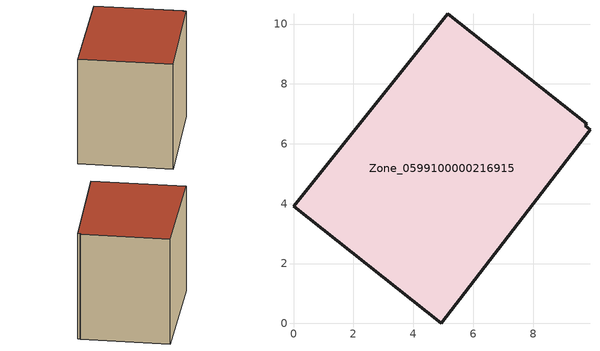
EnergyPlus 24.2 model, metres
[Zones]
Zone_0599100000216915
 floor ground (C_G): 0,3.91 5.16,10.35 9.8,6.68 9.74,6.6 9.9,6.48 4.94,0 z0.5
 wall outside (C_F): 5.16,10.35 0,3.91 4.94,0 9.9,6.48 9.74,6.6 9.8,6.68 5.16,10.35 z0.5:8.08
 roof outside (C_R): 4.94,0 9.9,6.48 9.74,6.6 9.8,6.68 5.16,10.35 0,3.91 z8.08
[BUILDING]
Pand.0599100000216915: North Axis=0; Terrain=City; Loads Convergence Tolerance Value=0.04; Temperature Convergence Tolerance Value=0.4; Solar Distribution=FullExterior; Maximum Number of Warmup Days=25; Minimum Number of Warmup Days=1
[Site:Location]
Rotterdam.The.Hague.AP_ZH_NLD Design_Conditions: Latitude=51.96; Longitude=4.45; Time Zone=1; Elevation=-4.5
[SITE:GROUNDTEMPERATURE:BUILDINGSURFACE]
18, 18, 18, 18, 18, 18, 18, 18, 18, 18, 18, 18
[MATERIAL] Thermal Absorptance=0.9; Solar Absorptance=0.7; Visible Absorptance=0.7
Name | Roughness | Thickness | Conductivity | Density | Specific Heat
G.TC.1965-1974 | MediumSmooth | 0.15 | 0.882353 | 540 | 1210
F.TC.1965-1974 | Rough | 0.3 | 0.697674 | 1920 | 840
R.TC.1965-1974 | MediumRough | 0.2 | 0.232558 | 1500 | 1000
[CONSTRUCTION]
C_G: G.TC.1965-1974
C_F: F.TC.1965-1974
C_R: R.TC.1965-1974
[ZONE]
Zone_0599100000216915: Type=1; Multiplier=1; Ceiling Height=Autocalculate; Volume=Autocalculate; Floor Area=autocalculate; Part of Total Floor Area=Yes
[ZONEINFILTRATION:DESIGNFLOWRATE]
Infil_Zone_0599100000216915: Zone or ZoneList or Space or SpaceList=Zone_0599100000216915; Schedule=AlwaysOn; Design Flow Rate Calculation Method=Flow/Area; Flow Rate per Floor Area=0.003; Constant Term Coefficient=1; Temperature Term Coefficient=0; Velocity Term Coefficient=0; Velocity Squared Term Coefficient=0
[HVACTEMPLATE:ZONE:IDEALLOADSAIRSYSTEM]
Zone_0599100000216915: Maximum Heating Supply Air Temperature=50; Minimum Cooling Supply Air Temperature=13; Maximum Heating Supply Air Humidity Ratio=0.0156; Minimum Cooling Supply Air Humidity Ratio=0.0077; Heating Limit=NoLimit; Cooling Limit=NoLimit; Dehumidification Control Type=ConstantSensibleHeatRatio; Cooling Sensible Heat Ratio=0.7; Dehumidification Setpoint=60; Humidification Control Type=None; Humidification Setpoint=30; Outdoor Air Method=None; Outdoor Air Flow Rate per Person=0.00944; Outdoor Air Flow Rate per Zone Floor Area=0; Outdoor Air Flow Rate per Zone=0; Demand Controlled Ventilation Type=None; Outdoor Air Economizer Type=NoEconomizer; Heat Recovery Type=None; Sensible Heat Recovery Effectiveness=0.7; Latent Heat Recovery Effectiveness=0.65
[ZONECONTROL:THERMOSTAT]
ThermostatControl_Zone_0599100000216915: Zone or ZoneList=Zone_0599100000216915; Control Type Schedule=DualSetpointControlType; Control 1=Thermostat_Zone_0599100000216915; Temperature Difference Between Cutout And Setpoint=0
[THERMOSTATSETPOINT:DUALSETPOINT]
Thermostat_Zone_0599100000216915: Heating Setpoint Temperature Schedule=HeatingSetpoint_Zone_0599100000216915; Cooling Setpoint Temperature Schedule=CoolingSetpoint_Zone_0599100000216915
[SCHEDULE:COMPACT]
HeatingSetpoint_Zone_0599100000216915: Through: 12/31, For: AllDays, Until: 24:00, 21
CoolingSetpoint_Zone_0599100000216915: Through: 12/31, For: AllDays, Until: 24:00, 24
DualSetpointControlType: Through: 12/31, For: AllDays, Until: 24:00, 4
AlwaysOn: Through: 12/31, For: AllDays, Until: 24:00, 1
